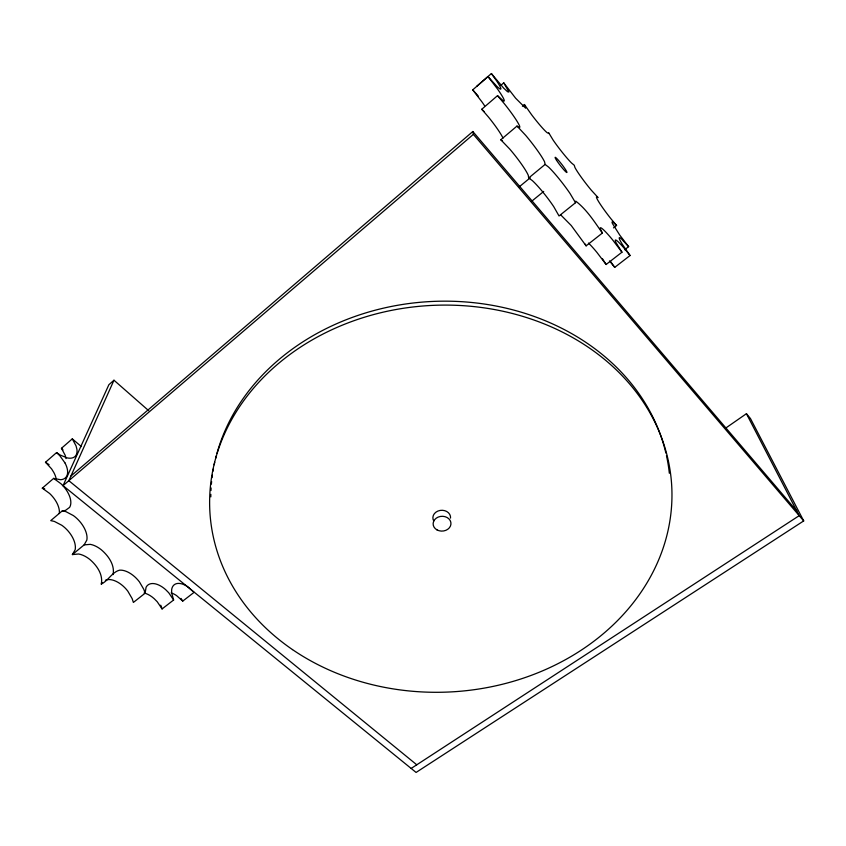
<?xml version="1.0" encoding="UTF-8"?>
<svg xmlns="http://www.w3.org/2000/svg" width="846" height="846" viewBox="0 0 846 846"><rect width="100%" height="100%" fill="white"/><g stroke="black" fill="none" stroke-linecap="round" stroke-linejoin="round"><path stroke-width="1.27" d="M105.38 580.229L107.833 579.595A21.404 12.489 49.8 0 1 127.767 591.09L132.156 598.63L133.382 602.437L145.1 593.215L146.083 587.261A20.473 11.453 51.1 0 1 165.657 589.651L168.735 592.771L173.62 599.994L162.083 608.94L157.219 601.739L154.152 598.64A20.378 11.633 51.1 0 0 144.116 592.993M528.687 177.988L545.12 164.42L544.581 161.85A25.74 2.75 52 0 0 525.683 135.36L517.012 126.065L500.8 139.77L509.588 148.896A25.602 3.162 51.8 0 1 528.274 175.312L528.687 177.988L532.261 180.536A25.422 3.162 52.1 0 1 553.792 206.752L559.037 215.973L575.513 202.723L575.766 201.137C586.764 209.597 594.484 221.779 602.352 233.062L586.119 245.848L571.23 225.512L560.718 214.884M113.089 574.603C114.961 564.842 108.299 555.706 101.224 549.699A21.541 12.383 48.3 0 0 90.289 544.359L84.124 544.887L72.386 554.585L78.604 553.993A21.436 12.584 48.1 0 1 89.57 559.238C96.666 565.181 103.286 574.371 101.287 584.1C108.341 580.663 112.01 572.182 119.529 570.183A21.51 12.288 49.9 0 1 139.41 581.847L143.841 589.408L145.1 593.215M148.716 410.701L113.977 380.224L68.833 480.687L416.771 764.795M725.836 428.002L746.426 413.694L750.455 418.516L803.7 520.914L416.084 772.44L63.048 485.636L108.88 384.708L113.977 380.224M101.287 584.1L102.334 582.587M84.124 544.887L86.842 540.076A21.753 12.394 46.7 0 0 73.369 515.574L65.903 511.64L62.329 510.815L50.728 520.628L54.334 521.411L61.811 525.281A21.658 12.584 46.5 0 1 75.167 549.731L72.386 554.585M65.999 458.585L65.174 455.275L61.462 448.295L72.291 438.852L81.385 446.593M476.626 86.419L491.378 73.56L503.613 88.058L507.568 91.749L508.954 91.981L503.74 82.834L500.874 85.309M56.312 479.608A21.15 11.643 44.8 0 0 53.848 472.512L51.585 468.874L45.494 462.254L56.576 452.589L60.161 455.032L67.183 457.908A20.738 10.829 45.1 0 0 76.891 449.152L76.034 445.853L72.291 438.852M484.621 105.803A24.946 2.898 51.5 0 0 482.125 102.123L472.724 89.866L487.994 76.563L496.718 86.207A24.185 2.337 51.7 0 0 496.718 81.047L491.378 73.56M59.315 513.522A21.531 12.225 45.3 0 0 49.576 493.44L42.3 488.174L53.658 478.381L60.51 479.714A21.245 11.463 45 0 0 64.962 462.899M503 138.088A25.401 3.056 51.6 0 0 488.459 117.055L481.755 109.261L497.522 95.661L503.518 100.97A25.084 2.517 51.7 0 0 497.427 88.893L487.994 76.563M70.916 476.055L472.829 131.521L796.784 510.984M63.048 485.636L473.369 134.366L472.829 131.521M522.416 106.236L524.414 104.534L531.616 114.749A21.837 1.956 52.1 0 0 546.95 132.558L548.747 133.52L548.716 132.801L553.178 140.161A21.351 1.904 52.2 0 0 571.536 163.003L574.265 165.266L574.92 167.445A21.245 1.904 52.4 0 0 591.301 190.191L598.08 197.583L596.441 196.822L596.536 197.647A21.436 1.956 52.6 0 0 611.129 218.987L616.575 225.47L613.498 227.891M519.285 186.797L530.156 177.84M531.425 201.464L543.703 191.439M624.665 249.729L628.62 246.662L619.843 235.23L612.451 223.534A21.848 2.052 52.7 0 1 613.16 222.265L616.575 225.47M588.446 243.066A24.174 2.908 52.6 0 1 596.874 252.341L606.117 264.502L621.958 252.203L616.089 242.749A23.223 2.337 52.7 0 1 624.062 248.1L630.069 255.513L614.735 267.368L609.469 260.917M171.199 592.898A19.955 11.072 51.7 0 1 176.571 595.595L182.747 601.104L194.02 592.39L187.854 586.838A20.04 10.892 51.8 0 0 171.675 589.577L171.601 592.718L173.62 599.994M411.167 768.443L799.206 515.658L746.426 413.694M62.329 510.815L65.375 510.466L69.605 507.378A21.626 12.034 45.6 0 0 60.923 483.711L53.658 478.381M42.3 488.174L44.711 488.872M545.12 164.42L548.589 167.096A25.56 2.75 52.2 0 1 570.088 193.565L575.513 202.723M45.494 462.254L49.079 464.666M500.8 139.77L502.524 140.933M517.012 126.065L518.661 127.291L519.613 127.566L519.814 126.9A25.539 2.654 51.8 0 0 504.205 103.561L497.522 95.661M481.755 109.261L484.377 111.799M56.576 452.589L59.844 455.761L64.973 462.899M61.462 448.295L63.006 449.903M478.212 96L472.724 89.866M628.62 246.662L621.651 239.111A22.905 2.221 52.7 0 0 622.413 244.462L630.069 255.513M473.369 134.366L803.7 520.914M614.735 267.368L610.601 261.551M621.958 252.203L612.684 239.978A24.301 2.527 52.6 0 0 600.269 228.695L602.352 233.062M503.74 82.834L515.616 98.199L525.662 108.193L524.414 104.534M606.117 264.502L602.384 258.643M180.991 598.408L182.747 601.104M585.231 244.103L586.119 245.848M160.751 605.197L162.083 608.94M210.823 496.866A229.805 192.729 -3.1 0 1 210.855 494.328M210.982 490.5A229.805 192.729 -3.1 0 1 211.109 487.941M211.394 484.092A229.805 192.729 -3.1 0 1 211.627 481.522M212.06 477.652A229.805 192.729 -3.1 0 1 212.399 475.071M212.991 471.211A229.805 192.729 -3.1 0 1 213.435 468.631M214.175 464.782A229.805 192.729 -3.1 0 1 214.725 462.223M215.624 458.395A229.805 192.729 -3.1 0 1 216.269 455.857M216.957 453.329A229.805 192.729 -3.1 0 1 444.742 301.165A229.805 192.729 -3.1 0 1 665.887 453.075M666.468 455.603A229.805 192.729 -3.1 0 1 669.334 473.263M433.755 520.999A8.851 7.371 -3.1 0 1 440.079 510.434A8.851 7.371 -3.1 0 1 450.537 518.09M292.483 649.591A231.286 193.491 -3.1 0 0 668.52 528.316A231.286 193.491 -3.1 0 0 361.348 318.202A231.286 193.491 -3.1 0 0 292.483 649.591M436.98 529.882A8.925 7.403 -3.1 0 0 450.939 524.139A8.925 7.403 -3.1 0 0 438.217 517.075A8.925 7.403 -3.1 0 0 436.98 529.882M556.52 160.243A9.644 0.941 52.2 0 0 566.63 172.457A9.644 0.941 52.2 0 0 559.841 161.935A9.644 0.941 52.2 0 0 556.52 160.243"/></g></svg>
